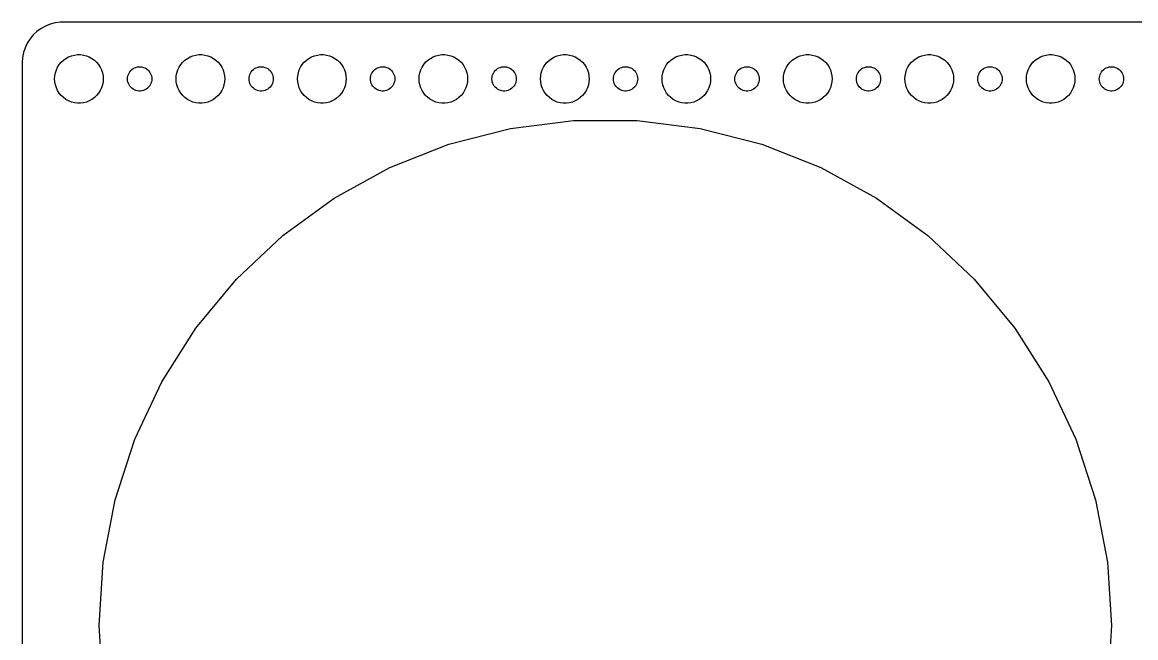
# Model space of a CAD drawing. Header units: metres. Extents: x -202 to 202, y -74 to 74.
# Drawn here: x -202 to -64.5, y -1.5 to 74.5 of the extents above; entities that cross this region are included whole.
import ezdxf

# ---------------------------------------------------------------- set-up
doc = ezdxf.new("R2010")
doc.units = ezdxf.units.M

msp = doc.modelspace()

# ---------------------------------------------------------------- linework, layer by layer
for p, q in [((-198.545, 74.2553), (-199.129, 74.0241)), ((-197.937, 74.4114), (-198.545, 74.2553)), ((-197.314, 74.4901), (-197.937, 74.4114)), ((197.314, 74.4901), (-197.314, 74.4901)), ((-200.645, 72.9227), (-201.045, 72.4389)), ((-200.187, 73.3526), (-200.645, 72.9227)), ((-199.679, 73.7216), (-200.187, 73.3526)), ((-199.129, 74.0241), (-199.679, 73.7216)), ((-201.382, 71.9088), (-201.649, 71.3406)), ((-201.045, 72.4389), (-201.382, 71.9088)), ((-201.961, 70.1267), (-202, 69.5)), ((-201.843, 70.7434), (-201.961, 70.1267)), ((-201.649, 71.3406), (-201.843, 70.7434)), ((-196.607, 70.033), (-196.277, 70.2145)), ((-196.277, 70.2145), (-195.927, 70.3532)), ((-195.927, 70.3532), (-195.562, 70.4469)), ((-195.562, 70.4469), (-195.188, 70.4941)), ((-195.188, 70.4941), (-194.812, 70.4941)), ((-194.812, 70.4941), (-194.438, 70.4469)), ((-194.438, 70.4469), (-194.073, 70.3532)), ((-194.073, 70.3532), (-193.723, 70.2145)), ((-193.723, 70.2145), (-193.393, 70.033)), ((-181.607, 70.033), (-181.277, 70.2145)), ((-181.277, 70.2145), (-180.927, 70.3532)), ((-180.927, 70.3532), (-180.562, 70.4469)), ((-180.562, 70.4469), (-180.188, 70.4941)), ((-180.188, 70.4941), (-179.812, 70.4941)), ((-179.812, 70.4941), (-179.438, 70.4469)), ((-179.438, 70.4469), (-179.073, 70.3532)), ((-179.073, 70.3532), (-178.723, 70.2145)), ((-178.723, 70.2145), (-178.393, 70.033)), ((-166.607, 70.033), (-166.277, 70.2145)), ((-166.277, 70.2145), (-165.927, 70.3532)), ((-165.927, 70.3532), (-165.562, 70.4469)), ((-165.562, 70.4469), (-165.188, 70.4941)), ((-165.188, 70.4941), (-164.812, 70.4941)), ((-164.812, 70.4941), (-164.438, 70.4469)), ((-164.438, 70.4469), (-164.073, 70.3532)), ((-164.073, 70.3532), (-163.723, 70.2145)), ((-163.723, 70.2145), (-163.393, 70.033)), ((-151.607, 70.033), (-151.277, 70.2145)), ((-151.277, 70.2145), (-150.927, 70.3532)), ((-150.927, 70.3532), (-150.562, 70.4469)), ((-150.562, 70.4469), (-150.188, 70.4941)), ((-150.188, 70.4941), (-149.812, 70.4941)), ((-149.812, 70.4941), (-149.438, 70.4469)), ((-149.438, 70.4469), (-149.073, 70.3532)), ((-149.073, 70.3532), (-148.723, 70.2145)), ((-148.723, 70.2145), (-148.393, 70.033)), ((-136.607, 70.033), (-136.277, 70.2145)), ((-136.277, 70.2145), (-135.927, 70.3532)), ((-135.927, 70.3532), (-135.562, 70.4469)), ((-135.562, 70.4469), (-135.188, 70.4941)), ((-135.188, 70.4941), (-134.812, 70.4941)), ((-134.812, 70.4941), (-134.438, 70.4469)), ((-134.438, 70.4469), (-134.073, 70.3532)), ((-134.073, 70.3532), (-133.723, 70.2145)), ((-133.723, 70.2145), (-133.393, 70.033)), ((-121.607, 70.033), (-121.277, 70.2145)), ((-121.277, 70.2145), (-120.927, 70.3532)), ((-120.927, 70.3532), (-120.562, 70.4469)), ((-120.562, 70.4469), (-120.188, 70.4941)), ((-120.188, 70.4941), (-119.812, 70.4941)), ((-119.812, 70.4941), (-119.438, 70.4469)), ((-119.438, 70.4469), (-119.073, 70.3532)), ((-119.073, 70.3532), (-118.723, 70.2145)), ((-118.723, 70.2145), (-118.393, 70.033)), ((-106.607, 70.033), (-106.277, 70.2145)), ((-106.277, 70.2145), (-105.927, 70.3532)), ((-105.927, 70.3532), (-105.562, 70.4469)), ((-105.562, 70.4469), (-105.188, 70.4941)), ((-105.188, 70.4941), (-104.812, 70.4941)), ((-104.812, 70.4941), (-104.438, 70.4469)), ((-104.438, 70.4469), (-104.073, 70.3532)), ((-104.073, 70.3532), (-103.723, 70.2145)), ((-103.723, 70.2145), (-103.393, 70.033)), ((-91.6075, 70.033), (-91.2773, 70.2145)), ((-91.2773, 70.2145), (-90.927, 70.3532)), ((-90.927, 70.3532), (-90.5621, 70.4469)), ((-90.5621, 70.4469), (-90.1884, 70.4941)), ((-90.1884, 70.4941), (-89.8116, 70.4941)), ((-89.8116, 70.4941), (-89.4379, 70.4469)), ((-89.4379, 70.4469), (-89.073, 70.3532)), ((-89.073, 70.3532), (-88.7227, 70.2145)), ((-88.7227, 70.2145), (-88.3925, 70.033)), ((-76.6075, 70.033), (-76.2773, 70.2145)), ((-76.2773, 70.2145), (-75.927, 70.3532)), ((-75.927, 70.3532), (-75.5621, 70.4469)), ((-75.5621, 70.4469), (-75.1884, 70.4941)), ((-75.1884, 70.4941), (-74.8116, 70.4941)), ((-74.8116, 70.4941), (-74.4379, 70.4469)), ((-74.4379, 70.4469), (-74.073, 70.3532)), ((-74.073, 70.3532), (-73.7227, 70.2145)), ((-73.7227, 70.2145), (-73.3925, 70.033)), ((-202, 69.5), (-202, -69.5)), ((-197.789, 68.6044), (-197.629, 68.9453)), ((-197.629, 68.9453), (-197.427, 69.2634)), ((-197.427, 69.2634), (-197.187, 69.5536)), ((-197.187, 69.5536), (-196.912, 69.8115)), ((-196.912, 69.8115), (-196.607, 70.033)), ((-193.393, 70.033), (-193.088, 69.8115)), ((-193.088, 69.8115), (-192.813, 69.5536)), ((-192.813, 69.5536), (-192.573, 69.2634)), ((-192.573, 69.2634), (-192.371, 68.9453)), ((-192.371, 68.9453), (-192.211, 68.6044)), ((-188.456, 68.6558), (-188.304, 68.7665)), ((-188.304, 68.7665), (-188.139, 68.8572)), ((-188.139, 68.8572), (-187.964, 68.9266)), ((-187.964, 68.9266), (-187.781, 68.9734)), ((-187.781, 68.9734), (-187.594, 68.997)), ((-187.594, 68.997), (-187.406, 68.997)), ((-187.406, 68.997), (-187.219, 68.9734)), ((-187.219, 68.9734), (-187.036, 68.9266)), ((-187.036, 68.9266), (-186.861, 68.8572)), ((-186.861, 68.8572), (-186.696, 68.7665)), ((-186.696, 68.7665), (-186.544, 68.6558)), ((-182.789, 68.6044), (-182.629, 68.9453)), ((-182.629, 68.9453), (-182.427, 69.2634)), ((-182.427, 69.2634), (-182.187, 69.5536)), ((-182.187, 69.5536), (-181.912, 69.8115)), ((-181.912, 69.8115), (-181.607, 70.033)), ((-178.393, 70.033), (-178.088, 69.8115)), ((-178.088, 69.8115), (-177.813, 69.5536)), ((-177.813, 69.5536), (-177.573, 69.2634)), ((-177.573, 69.2634), (-177.371, 68.9453)), ((-177.371, 68.9453), (-177.211, 68.6044)), ((-173.456, 68.6558), (-173.304, 68.7665)), ((-173.304, 68.7665), (-173.139, 68.8572)), ((-173.139, 68.8572), (-172.964, 68.9266)), ((-172.964, 68.9266), (-172.781, 68.9734)), ((-172.781, 68.9734), (-172.594, 68.997)), ((-172.594, 68.997), (-172.406, 68.997)), ((-172.406, 68.997), (-172.219, 68.9734)), ((-172.219, 68.9734), (-172.036, 68.9266)), ((-172.036, 68.9266), (-171.861, 68.8572)), ((-171.861, 68.8572), (-171.696, 68.7665)), ((-171.696, 68.7665), (-171.544, 68.6558)), ((-167.789, 68.6044), (-167.629, 68.9453)), ((-167.629, 68.9453), (-167.427, 69.2634)), ((-167.427, 69.2634), (-167.187, 69.5536)), ((-167.187, 69.5536), (-166.912, 69.8115)), ((-166.912, 69.8115), (-166.607, 70.033)), ((-163.393, 70.033), (-163.088, 69.8115)), ((-163.088, 69.8115), (-162.813, 69.5536)), ((-162.813, 69.5536), (-162.573, 69.2634)), ((-162.573, 69.2634), (-162.371, 68.9453)), ((-162.371, 68.9453), (-162.211, 68.6044)), ((-158.456, 68.6558), (-158.304, 68.7665)), ((-158.304, 68.7665), (-158.139, 68.8572)), ((-158.139, 68.8572), (-157.964, 68.9266)), ((-157.964, 68.9266), (-157.781, 68.9734)), ((-157.781, 68.9734), (-157.594, 68.997)), ((-157.594, 68.997), (-157.406, 68.997)), ((-157.406, 68.997), (-157.219, 68.9734)), ((-157.219, 68.9734), (-157.036, 68.9266)), ((-157.036, 68.9266), (-156.861, 68.8572)), ((-156.861, 68.8572), (-156.696, 68.7665)), ((-156.696, 68.7665), (-156.544, 68.6558)), ((-152.789, 68.6044), (-152.629, 68.9453)), ((-152.629, 68.9453), (-152.427, 69.2634)), ((-152.427, 69.2634), (-152.187, 69.5536)), ((-152.187, 69.5536), (-151.912, 69.8115)), ((-151.912, 69.8115), (-151.607, 70.033)), ((-148.393, 70.033), (-148.088, 69.8115)), ((-148.088, 69.8115), (-147.813, 69.5536)), ((-147.813, 69.5536), (-147.573, 69.2634)), ((-147.573, 69.2634), (-147.371, 68.9453)), ((-147.371, 68.9453), (-147.211, 68.6044)), ((-143.456, 68.6558), (-143.304, 68.7665)), ((-143.304, 68.7665), (-143.139, 68.8572)), ((-143.139, 68.8572), (-142.964, 68.9266)), ((-142.964, 68.9266), (-142.781, 68.9734)), ((-142.781, 68.9734), (-142.594, 68.997)), ((-142.594, 68.997), (-142.406, 68.997)), ((-142.406, 68.997), (-142.219, 68.9734)), ((-142.219, 68.9734), (-142.036, 68.9266)), ((-142.036, 68.9266), (-141.861, 68.8572)), ((-141.861, 68.8572), (-141.696, 68.7665)), ((-141.696, 68.7665), (-141.544, 68.6558)), ((-137.789, 68.6044), (-137.629, 68.9453)), ((-137.629, 68.9453), (-137.427, 69.2634)), ((-137.427, 69.2634), (-137.187, 69.5536)), ((-137.187, 69.5536), (-136.912, 69.8115)), ((-136.912, 69.8115), (-136.607, 70.033)), ((-133.393, 70.033), (-133.088, 69.8115)), ((-133.088, 69.8115), (-132.813, 69.5536)), ((-132.813, 69.5536), (-132.573, 69.2634)), ((-132.573, 69.2634), (-132.371, 68.9453)), ((-132.371, 68.9453), (-132.211, 68.6044)), ((-128.456, 68.6558), (-128.304, 68.7665)), ((-128.304, 68.7665), (-128.139, 68.8572)), ((-128.139, 68.8572), (-127.964, 68.9266)), ((-127.964, 68.9266), (-127.781, 68.9734)), ((-127.781, 68.9734), (-127.594, 68.997)), ((-127.594, 68.997), (-127.406, 68.997)), ((-127.406, 68.997), (-127.219, 68.9734)), ((-127.219, 68.9734), (-127.036, 68.9266)), ((-127.036, 68.9266), (-126.861, 68.8572)), ((-126.861, 68.8572), (-126.696, 68.7665)), ((-126.696, 68.7665), (-126.544, 68.6558)), ((-122.789, 68.6044), (-122.629, 68.9453)), ((-122.629, 68.9453), (-122.427, 69.2634)), ((-122.427, 69.2634), (-122.187, 69.5536)), ((-122.187, 69.5536), (-121.912, 69.8115)), ((-121.912, 69.8115), (-121.607, 70.033)), ((-118.393, 70.033), (-118.088, 69.8115)), ((-118.088, 69.8115), (-117.813, 69.5536)), ((-117.813, 69.5536), (-117.573, 69.2634)), ((-117.573, 69.2634), (-117.371, 68.9453)), ((-117.371, 68.9453), (-117.211, 68.6044)), ((-113.456, 68.6558), (-113.304, 68.7665)), ((-113.304, 68.7665), (-113.139, 68.8572)), ((-113.139, 68.8572), (-112.964, 68.9266)), ((-112.964, 68.9266), (-112.781, 68.9734)), ((-112.781, 68.9734), (-112.594, 68.997)), ((-112.594, 68.997), (-112.406, 68.997)), ((-112.406, 68.997), (-112.219, 68.9734)), ((-112.219, 68.9734), (-112.036, 68.9266)), ((-112.036, 68.9266), (-111.861, 68.8572)), ((-111.861, 68.8572), (-111.696, 68.7665)), ((-111.696, 68.7665), (-111.544, 68.6558)), ((-107.789, 68.6044), (-107.629, 68.9453)), ((-107.629, 68.9453), (-107.427, 69.2634)), ((-107.427, 69.2634), (-107.187, 69.5536)), ((-107.187, 69.5536), (-106.912, 69.8115)), ((-106.912, 69.8115), (-106.607, 70.033)), ((-103.393, 70.033), (-103.088, 69.8115)), ((-103.088, 69.8115), (-102.813, 69.5536)), ((-102.813, 69.5536), (-102.573, 69.2634)), ((-102.573, 69.2634), (-102.371, 68.9453)), ((-102.371, 68.9453), (-102.211, 68.6044)), ((-98.4561, 68.6558), (-98.3037, 68.7665)), ((-98.3037, 68.7665), (-98.1387, 68.8572)), ((-98.1387, 68.8572), (-97.9635, 68.9266)), ((-97.9635, 68.9266), (-97.7811, 68.9734)), ((-97.7811, 68.9734), (-97.5942, 68.997)), ((-97.5942, 68.997), (-97.4058, 68.997)), ((-97.4058, 68.997), (-97.2189, 68.9734)), ((-97.2189, 68.9734), (-97.0365, 68.9266)), ((-97.0365, 68.9266), (-96.8613, 68.8572)), ((-96.8613, 68.8572), (-96.6963, 68.7665)), ((-96.6963, 68.7665), (-96.5439, 68.6558)), ((-92.7893, 68.6044), (-92.6289, 68.9453)), ((-92.6289, 68.9453), (-92.427, 69.2634)), ((-92.427, 69.2634), (-92.1869, 69.5536)), ((-92.1869, 69.5536), (-91.9123, 69.8115)), ((-91.9123, 69.8115), (-91.6075, 70.033)), ((-88.3925, 70.033), (-88.0877, 69.8115)), ((-88.0877, 69.8115), (-87.8131, 69.5536)), ((-87.8131, 69.5536), (-87.573, 69.2634)), ((-87.573, 69.2634), (-87.3711, 68.9453)), ((-87.3711, 68.9453), (-87.2107, 68.6044)), ((-83.4561, 68.6558), (-83.3037, 68.7665)), ((-83.3037, 68.7665), (-83.1387, 68.8572)), ((-83.1387, 68.8572), (-82.9635, 68.9266)), ((-82.9635, 68.9266), (-82.7811, 68.9734)), ((-82.7811, 68.9734), (-82.5942, 68.997)), ((-82.5942, 68.997), (-82.4058, 68.997)), ((-82.4058, 68.997), (-82.2189, 68.9734)), ((-82.2189, 68.9734), (-82.0365, 68.9266)), ((-82.0365, 68.9266), (-81.8613, 68.8572)), ((-81.8613, 68.8572), (-81.6963, 68.7665)), ((-81.6963, 68.7665), (-81.5439, 68.6558)), ((-77.7893, 68.6044), (-77.6289, 68.9453)), ((-77.6289, 68.9453), (-77.427, 69.2634)), ((-77.427, 69.2634), (-77.1869, 69.5536)), ((-77.1869, 69.5536), (-76.9123, 69.8115)), ((-76.9123, 69.8115), (-76.6075, 70.033)), ((-73.3925, 70.033), (-73.0877, 69.8115)), ((-73.0877, 69.8115), (-72.8131, 69.5536)), ((-72.8131, 69.5536), (-72.573, 69.2634)), ((-72.573, 69.2634), (-72.3711, 68.9453)), ((-72.3711, 68.9453), (-72.2107, 68.6044)), ((-68.4561, 68.6558), (-68.3037, 68.7665)), ((-68.3037, 68.7665), (-68.1387, 68.8572)), ((-68.1387, 68.8572), (-67.9635, 68.9266)), ((-67.9635, 68.9266), (-67.7811, 68.9734)), ((-67.7811, 68.9734), (-67.5942, 68.997)), ((-67.5942, 68.997), (-67.4058, 68.997)), ((-67.4058, 68.997), (-67.2189, 68.9734)), ((-67.2189, 68.9734), (-67.0365, 68.9266)), ((-67.0365, 68.9266), (-66.8613, 68.8572)), ((-66.8613, 68.8572), (-66.6963, 68.7665)), ((-66.6963, 68.7665), (-66.5439, 68.6558)), ((-198, 67.5), (-197.976, 67.876)), ((-197.976, 67.124), (-198, 67.5)), ((-197.976, 67.876), (-197.906, 68.2461)), ((-197.906, 68.2461), (-197.789, 68.6044)), ((-192.211, 68.6044), (-192.094, 68.2461)), ((-192.094, 68.2461), (-192.024, 67.876)), ((-192.024, 67.876), (-192, 67.5)), ((-192, 67.5), (-192.024, 67.124)), ((-189, 67.5), (-188.988, 67.688)), ((-188.988, 67.312), (-189, 67.5)), ((-188.988, 67.688), (-188.953, 67.873)), ((-188.953, 67.873), (-188.895, 68.0522)), ((-188.895, 68.0522), (-188.814, 68.2226)), ((-188.814, 68.2226), (-188.714, 68.3817)), ((-188.714, 68.3817), (-188.593, 68.5268)), ((-188.593, 68.5268), (-188.456, 68.6558)), ((-186.544, 68.6558), (-186.407, 68.5268)), ((-186.407, 68.5268), (-186.286, 68.3817)), ((-186.286, 68.3817), (-186.186, 68.2226)), ((-186.186, 68.2226), (-186.105, 68.0522)), ((-186.105, 68.0522), (-186.047, 67.873)), ((-186.047, 67.873), (-186.012, 67.688)), ((-186.012, 67.688), (-186, 67.5)), ((-186, 67.5), (-186.012, 67.312)), ((-183, 67.5), (-182.976, 67.876)), ((-182.976, 67.124), (-183, 67.5)), ((-182.976, 67.876), (-182.906, 68.2461)), ((-182.906, 68.2461), (-182.789, 68.6044)), ((-177.211, 68.6044), (-177.094, 68.2461)), ((-177.094, 68.2461), (-177.024, 67.876)), ((-177.024, 67.876), (-177, 67.5)), ((-177, 67.5), (-177.024, 67.124)), ((-174, 67.5), (-173.988, 67.688)), ((-173.988, 67.312), (-174, 67.5)), ((-173.988, 67.688), (-173.953, 67.873)), ((-173.953, 67.873), (-173.895, 68.0522)), ((-173.895, 68.0522), (-173.814, 68.2226)), ((-173.814, 68.2226), (-173.714, 68.3817)), ((-173.714, 68.3817), (-173.593, 68.5268)), ((-173.593, 68.5268), (-173.456, 68.6558)), ((-171.544, 68.6558), (-171.407, 68.5268)), ((-171.407, 68.5268), (-171.286, 68.3817)), ((-171.286, 68.3817), (-171.186, 68.2226)), ((-171.186, 68.2226), (-171.105, 68.0522)), ((-171.105, 68.0522), (-171.047, 67.873)), ((-171.047, 67.873), (-171.012, 67.688)), ((-171.012, 67.688), (-171, 67.5)), ((-171, 67.5), (-171.012, 67.312)), ((-168, 67.5), (-167.976, 67.876)), ((-167.976, 67.124), (-168, 67.5)), ((-167.976, 67.876), (-167.906, 68.2461)), ((-167.906, 68.2461), (-167.789, 68.6044)), ((-162.211, 68.6044), (-162.094, 68.2461)), ((-162.094, 68.2461), (-162.024, 67.876)), ((-162.024, 67.876), (-162, 67.5)), ((-162, 67.5), (-162.024, 67.124)), ((-159, 67.5), (-158.988, 67.688)), ((-158.988, 67.312), (-159, 67.5)), ((-158.988, 67.688), (-158.953, 67.873)), ((-158.953, 67.873), (-158.895, 68.0522)), ((-158.895, 68.0522), (-158.814, 68.2226)), ((-158.814, 68.2226), (-158.714, 68.3817)), ((-158.714, 68.3817), (-158.593, 68.5268)), ((-158.593, 68.5268), (-158.456, 68.6558)), ((-156.544, 68.6558), (-156.407, 68.5268)), ((-156.407, 68.5268), (-156.286, 68.3817)), ((-156.286, 68.3817), (-156.186, 68.2226)), ((-156.186, 68.2226), (-156.105, 68.0522)), ((-156.105, 68.0522), (-156.047, 67.873)), ((-156.047, 67.873), (-156.012, 67.688)), ((-156.012, 67.688), (-156, 67.5)), ((-156, 67.5), (-156.012, 67.312)), ((-153, 67.5), (-152.976, 67.876)), ((-152.976, 67.124), (-153, 67.5)), ((-152.976, 67.876), (-152.906, 68.2461)), ((-152.906, 68.2461), (-152.789, 68.6044)), ((-147.211, 68.6044), (-147.094, 68.2461)), ((-147.094, 68.2461), (-147.024, 67.876)), ((-147.024, 67.876), (-147, 67.5)), ((-147, 67.5), (-147.024, 67.124)), ((-144, 67.5), (-143.988, 67.688)), ((-143.988, 67.312), (-144, 67.5)), ((-143.988, 67.688), (-143.953, 67.873)), ((-143.953, 67.873), (-143.895, 68.0522)), ((-143.895, 68.0522), (-143.814, 68.2226)), ((-143.814, 68.2226), (-143.714, 68.3817)), ((-143.714, 68.3817), (-143.593, 68.5268)), ((-143.593, 68.5268), (-143.456, 68.6558)), ((-141.544, 68.6558), (-141.407, 68.5268)), ((-141.407, 68.5268), (-141.286, 68.3817)), ((-141.286, 68.3817), (-141.186, 68.2226)), ((-141.186, 68.2226), (-141.105, 68.0522)), ((-141.105, 68.0522), (-141.047, 67.873)), ((-141.047, 67.873), (-141.012, 67.688)), ((-141.012, 67.688), (-141, 67.5)), ((-141, 67.5), (-141.012, 67.312)), ((-138, 67.5), (-137.976, 67.876)), ((-137.976, 67.124), (-138, 67.5)), ((-137.976, 67.876), (-137.906, 68.2461)), ((-137.906, 68.2461), (-137.789, 68.6044)), ((-132.211, 68.6044), (-132.094, 68.2461)), ((-132.094, 68.2461), (-132.024, 67.876)), ((-132.024, 67.876), (-132, 67.5)), ((-132, 67.5), (-132.024, 67.124)), ((-129, 67.5), (-128.988, 67.688)), ((-128.988, 67.312), (-129, 67.5)), ((-128.988, 67.688), (-128.953, 67.873)), ((-128.953, 67.873), (-128.895, 68.0522)), ((-128.895, 68.0522), (-128.814, 68.2226)), ((-128.814, 68.2226), (-128.714, 68.3817)), ((-128.714, 68.3817), (-128.593, 68.5268)), ((-128.593, 68.5268), (-128.456, 68.6558)), ((-126.544, 68.6558), (-126.407, 68.5268)), ((-126.407, 68.5268), (-126.286, 68.3817)), ((-126.286, 68.3817), (-126.186, 68.2226)), ((-126.186, 68.2226), (-126.105, 68.0522)), ((-126.105, 68.0522), (-126.047, 67.873)), ((-126.047, 67.873), (-126.012, 67.688)), ((-126.012, 67.688), (-126, 67.5)), ((-126, 67.5), (-126.012, 67.312)), ((-123, 67.5), (-122.976, 67.876)), ((-122.976, 67.124), (-123, 67.5)), ((-122.976, 67.876), (-122.906, 68.2461)), ((-122.906, 68.2461), (-122.789, 68.6044)), ((-117.211, 68.6044), (-117.094, 68.2461)), ((-117.094, 68.2461), (-117.024, 67.876)), ((-117.024, 67.876), (-117, 67.5)), ((-117, 67.5), (-117.024, 67.124)), ((-114, 67.5), (-113.988, 67.688)), ((-113.988, 67.312), (-114, 67.5)), ((-113.988, 67.688), (-113.953, 67.873)), ((-113.953, 67.873), (-113.895, 68.0522)), ((-113.895, 68.0522), (-113.814, 68.2226)), ((-113.814, 68.2226), (-113.714, 68.3817)), ((-113.714, 68.3817), (-113.593, 68.5268)), ((-113.593, 68.5268), (-113.456, 68.6558)), ((-111.544, 68.6558), (-111.407, 68.5268)), ((-111.407, 68.5268), (-111.286, 68.3817)), ((-111.286, 68.3817), (-111.186, 68.2226)), ((-111.186, 68.2226), (-111.105, 68.0522)), ((-111.105, 68.0522), (-111.047, 67.873)), ((-111.047, 67.873), (-111.012, 67.688)), ((-111.012, 67.688), (-111, 67.5)), ((-111, 67.5), (-111.012, 67.312)), ((-108, 67.5), (-107.976, 67.876)), ((-107.976, 67.124), (-108, 67.5)), ((-107.976, 67.876), (-107.906, 68.2461)), ((-107.906, 68.2461), (-107.789, 68.6044)), ((-102.211, 68.6044), (-102.094, 68.2461)), ((-102.094, 68.2461), (-102.024, 67.876)), ((-102.024, 67.876), (-102, 67.5)), ((-102, 67.5), (-102.024, 67.124)), ((-99, 67.5), (-98.9882, 67.688)), ((-98.9882, 67.312), (-99, 67.5)), ((-98.9882, 67.688), (-98.9529, 67.873)), ((-98.9529, 67.873), (-98.8947, 68.0522)), ((-98.8947, 68.0522), (-98.8145, 68.2226)), ((-98.8145, 68.2226), (-98.7135, 68.3817)), ((-98.7135, 68.3817), (-98.5934, 68.5268)), ((-98.5934, 68.5268), (-98.4561, 68.6558)), ((-96.5439, 68.6558), (-96.4065, 68.5268)), ((-96.4065, 68.5268), (-96.2865, 68.3817)), ((-96.2865, 68.3817), (-96.1855, 68.2226)), ((-96.1855, 68.2226), (-96.1053, 68.0522)), ((-96.1053, 68.0522), (-96.0471, 67.873)), ((-96.0471, 67.873), (-96.0118, 67.688)), ((-96.0118, 67.688), (-96, 67.5)), ((-96, 67.5), (-96.0118, 67.312)), ((-93, 67.5), (-92.9763, 67.876)), ((-92.9763, 67.124), (-93, 67.5)), ((-92.9763, 67.876), (-92.9057, 68.2461)), ((-92.9057, 68.2461), (-92.7893, 68.6044)), ((-87.2107, 68.6044), (-87.0943, 68.2461)), ((-87.0943, 68.2461), (-87.0237, 67.876)), ((-87.0237, 67.876), (-87, 67.5)), ((-87, 67.5), (-87.0237, 67.124)), ((-84, 67.5), (-83.9882, 67.688)), ((-83.9882, 67.312), (-84, 67.5)), ((-83.9882, 67.688), (-83.9529, 67.873)), ((-83.9529, 67.873), (-83.8947, 68.0522)), ((-83.8947, 68.0522), (-83.8145, 68.2226)), ((-83.8145, 68.2226), (-83.7135, 68.3817)), ((-83.7135, 68.3817), (-83.5934, 68.5268)), ((-83.5934, 68.5268), (-83.4561, 68.6558)), ((-81.5439, 68.6558), (-81.4065, 68.5268)), ((-81.4065, 68.5268), (-81.2865, 68.3817)), ((-81.2865, 68.3817), (-81.1855, 68.2226)), ((-81.1855, 68.2226), (-81.1053, 68.0522)), ((-81.1053, 68.0522), (-81.0471, 67.873)), ((-81.0471, 67.873), (-81.0118, 67.688)), ((-81.0118, 67.688), (-81, 67.5)), ((-81, 67.5), (-81.0118, 67.312)), ((-78, 67.5), (-77.9763, 67.876)), ((-77.9763, 67.124), (-78, 67.5)), ((-77.9763, 67.876), (-77.9057, 68.2461)), ((-77.9057, 68.2461), (-77.7893, 68.6044)), ((-72.2107, 68.6044), (-72.0943, 68.2461)), ((-72.0943, 68.2461), (-72.0237, 67.876)), ((-72.0237, 67.876), (-72, 67.5)), ((-72, 67.5), (-72.0237, 67.124)), ((-69, 67.5), (-68.9882, 67.688)), ((-68.9882, 67.312), (-69, 67.5)), ((-68.9882, 67.688), (-68.9529, 67.873)), ((-68.9529, 67.873), (-68.8947, 68.0522)), ((-68.8947, 68.0522), (-68.8145, 68.2226)), ((-68.8145, 68.2226), (-68.7135, 68.3817)), ((-68.7135, 68.3817), (-68.5934, 68.5268)), ((-68.5934, 68.5268), (-68.4561, 68.6558)), ((-66.5439, 68.6558), (-66.4065, 68.5268)), ((-66.4065, 68.5268), (-66.2865, 68.3817)), ((-66.2865, 68.3817), (-66.1855, 68.2226)), ((-66.1855, 68.2226), (-66.1053, 68.0522)), ((-66.1053, 68.0522), (-66.0471, 67.873)), ((-66.0471, 67.873), (-66.0118, 67.688)), ((-66.0118, 67.688), (-66, 67.5)), ((-66, 67.5), (-66.0118, 67.312)), ((-197.906, 66.7539), (-197.976, 67.124)), ((-197.789, 66.3956), (-197.906, 66.7539)), ((-197.629, 66.0547), (-197.789, 66.3956)), ((-197.427, 65.7366), (-197.629, 66.0547)), ((-192.371, 66.0547), (-192.573, 65.7366)), ((-192.211, 66.3956), (-192.371, 66.0547)), ((-192.094, 66.7539), (-192.211, 66.3956)), ((-192.024, 67.124), (-192.094, 66.7539)), ((-188.953, 67.127), (-188.988, 67.312)), ((-188.895, 66.9478), (-188.953, 67.127)), ((-188.814, 66.7774), (-188.895, 66.9478)), ((-188.714, 66.6183), (-188.814, 66.7774)), ((-188.593, 66.4732), (-188.714, 66.6183)), ((-188.456, 66.3442), (-188.593, 66.4732)), ((-188.304, 66.2335), (-188.456, 66.3442)), ((-188.139, 66.1428), (-188.304, 66.2335)), ((-187.964, 66.0734), (-188.139, 66.1428)), ((-187.781, 66.0266), (-187.964, 66.0734)), ((-187.594, 66.003), (-187.781, 66.0266)), ((-187.406, 66.003), (-187.594, 66.003)), ((-187.219, 66.0266), (-187.406, 66.003)), ((-187.036, 66.0734), (-187.219, 66.0266)), ((-186.861, 66.1428), (-187.036, 66.0734)), ((-186.696, 66.2335), (-186.861, 66.1428)), ((-186.544, 66.3442), (-186.696, 66.2335)), ((-186.407, 66.4732), (-186.544, 66.3442)), ((-186.286, 66.6183), (-186.407, 66.4732)), ((-186.186, 66.7774), (-186.286, 66.6183)), ((-186.105, 66.9478), (-186.186, 66.7774)), ((-186.047, 67.127), (-186.105, 66.9478)), ((-186.012, 67.312), (-186.047, 67.127)), ((-182.906, 66.7539), (-182.976, 67.124)), ((-182.789, 66.3956), (-182.906, 66.7539)), ((-182.629, 66.0547), (-182.789, 66.3956)), ((-182.427, 65.7366), (-182.629, 66.0547)), ((-177.371, 66.0547), (-177.573, 65.7366)), ((-177.211, 66.3956), (-177.371, 66.0547)), ((-177.094, 66.7539), (-177.211, 66.3956)), ((-177.024, 67.124), (-177.094, 66.7539)), ((-173.953, 67.127), (-173.988, 67.312)), ((-173.895, 66.9478), (-173.953, 67.127)), ((-173.814, 66.7774), (-173.895, 66.9478)), ((-173.714, 66.6183), (-173.814, 66.7774)), ((-173.593, 66.4732), (-173.714, 66.6183)), ((-173.456, 66.3442), (-173.593, 66.4732)), ((-173.304, 66.2335), (-173.456, 66.3442)), ((-173.139, 66.1428), (-173.304, 66.2335)), ((-172.964, 66.0734), (-173.139, 66.1428)), ((-172.781, 66.0266), (-172.964, 66.0734)), ((-172.594, 66.003), (-172.781, 66.0266)), ((-172.406, 66.003), (-172.594, 66.003)), ((-172.219, 66.0266), (-172.406, 66.003)), ((-172.036, 66.0734), (-172.219, 66.0266)), ((-171.861, 66.1428), (-172.036, 66.0734)), ((-171.696, 66.2335), (-171.861, 66.1428)), ((-171.544, 66.3442), (-171.696, 66.2335)), ((-171.407, 66.4732), (-171.544, 66.3442)), ((-171.286, 66.6183), (-171.407, 66.4732)), ((-171.186, 66.7774), (-171.286, 66.6183)), ((-171.105, 66.9478), (-171.186, 66.7774)), ((-171.047, 67.127), (-171.105, 66.9478)), ((-171.012, 67.312), (-171.047, 67.127)), ((-167.906, 66.7539), (-167.976, 67.124)), ((-167.789, 66.3956), (-167.906, 66.7539)), ((-167.629, 66.0547), (-167.789, 66.3956)), ((-167.427, 65.7366), (-167.629, 66.0547)), ((-162.371, 66.0547), (-162.573, 65.7366)), ((-162.211, 66.3956), (-162.371, 66.0547)), ((-162.094, 66.7539), (-162.211, 66.3956)), ((-162.024, 67.124), (-162.094, 66.7539)), ((-158.953, 67.127), (-158.988, 67.312)), ((-158.895, 66.9478), (-158.953, 67.127)), ((-158.814, 66.7774), (-158.895, 66.9478)), ((-158.714, 66.6183), (-158.814, 66.7774)), ((-158.593, 66.4732), (-158.714, 66.6183)), ((-158.456, 66.3442), (-158.593, 66.4732)), ((-158.304, 66.2335), (-158.456, 66.3442)), ((-158.139, 66.1428), (-158.304, 66.2335)), ((-157.964, 66.0734), (-158.139, 66.1428)), ((-157.781, 66.0266), (-157.964, 66.0734)), ((-157.594, 66.003), (-157.781, 66.0266)), ((-157.406, 66.003), (-157.594, 66.003)), ((-157.219, 66.0266), (-157.406, 66.003)), ((-157.036, 66.0734), (-157.219, 66.0266)), ((-156.861, 66.1428), (-157.036, 66.0734)), ((-156.696, 66.2335), (-156.861, 66.1428)), ((-156.544, 66.3442), (-156.696, 66.2335)), ((-156.407, 66.4732), (-156.544, 66.3442)), ((-156.286, 66.6183), (-156.407, 66.4732)), ((-156.186, 66.7774), (-156.286, 66.6183)), ((-156.105, 66.9478), (-156.186, 66.7774)), ((-156.047, 67.127), (-156.105, 66.9478)), ((-156.012, 67.312), (-156.047, 67.127)), ((-152.906, 66.7539), (-152.976, 67.124)), ((-152.789, 66.3956), (-152.906, 66.7539)), ((-152.629, 66.0547), (-152.789, 66.3956)), ((-152.427, 65.7366), (-152.629, 66.0547)), ((-147.371, 66.0547), (-147.573, 65.7366)), ((-147.211, 66.3956), (-147.371, 66.0547)), ((-147.094, 66.7539), (-147.211, 66.3956)), ((-147.024, 67.124), (-147.094, 66.7539)), ((-143.953, 67.127), (-143.988, 67.312)), ((-143.895, 66.9478), (-143.953, 67.127)), ((-143.814, 66.7774), (-143.895, 66.9478)), ((-143.714, 66.6183), (-143.814, 66.7774)), ((-143.593, 66.4732), (-143.714, 66.6183)), ((-143.456, 66.3442), (-143.593, 66.4732)), ((-143.304, 66.2335), (-143.456, 66.3442)), ((-143.139, 66.1428), (-143.304, 66.2335)), ((-142.964, 66.0734), (-143.139, 66.1428)), ((-142.781, 66.0266), (-142.964, 66.0734)), ((-142.594, 66.003), (-142.781, 66.0266)), ((-142.406, 66.003), (-142.594, 66.003)), ((-142.219, 66.0266), (-142.406, 66.003)), ((-142.036, 66.0734), (-142.219, 66.0266)), ((-141.861, 66.1428), (-142.036, 66.0734)), ((-141.696, 66.2335), (-141.861, 66.1428)), ((-141.544, 66.3442), (-141.696, 66.2335)), ((-141.407, 66.4732), (-141.544, 66.3442)), ((-141.286, 66.6183), (-141.407, 66.4732)), ((-141.186, 66.7774), (-141.286, 66.6183)), ((-141.105, 66.9478), (-141.186, 66.7774)), ((-141.047, 67.127), (-141.105, 66.9478)), ((-141.012, 67.312), (-141.047, 67.127)), ((-137.906, 66.7539), (-137.976, 67.124)), ((-137.789, 66.3956), (-137.906, 66.7539)), ((-137.629, 66.0547), (-137.789, 66.3956)), ((-137.427, 65.7366), (-137.629, 66.0547)), ((-132.371, 66.0547), (-132.573, 65.7366)), ((-132.211, 66.3956), (-132.371, 66.0547)), ((-132.094, 66.7539), (-132.211, 66.3956)), ((-132.024, 67.124), (-132.094, 66.7539)), ((-128.953, 67.127), (-128.988, 67.312)), ((-128.895, 66.9478), (-128.953, 67.127)), ((-128.814, 66.7774), (-128.895, 66.9478)), ((-128.714, 66.6183), (-128.814, 66.7774)), ((-128.593, 66.4732), (-128.714, 66.6183)), ((-128.456, 66.3442), (-128.593, 66.4732)), ((-128.304, 66.2335), (-128.456, 66.3442)), ((-128.139, 66.1428), (-128.304, 66.2335)), ((-127.964, 66.0734), (-128.139, 66.1428)), ((-127.781, 66.0266), (-127.964, 66.0734)), ((-127.594, 66.003), (-127.781, 66.0266)), ((-127.406, 66.003), (-127.594, 66.003)), ((-127.219, 66.0266), (-127.406, 66.003)), ((-127.036, 66.0734), (-127.219, 66.0266)), ((-126.861, 66.1428), (-127.036, 66.0734)), ((-126.696, 66.2335), (-126.861, 66.1428)), ((-126.544, 66.3442), (-126.696, 66.2335)), ((-126.407, 66.4732), (-126.544, 66.3442)), ((-126.286, 66.6183), (-126.407, 66.4732)), ((-126.186, 66.7774), (-126.286, 66.6183)), ((-126.105, 66.9478), (-126.186, 66.7774)), ((-126.047, 67.127), (-126.105, 66.9478)), ((-126.012, 67.312), (-126.047, 67.127)), ((-122.906, 66.7539), (-122.976, 67.124)), ((-122.789, 66.3956), (-122.906, 66.7539)), ((-122.629, 66.0547), (-122.789, 66.3956)), ((-122.427, 65.7366), (-122.629, 66.0547)), ((-117.371, 66.0547), (-117.573, 65.7366)), ((-117.211, 66.3956), (-117.371, 66.0547)), ((-117.094, 66.7539), (-117.211, 66.3956)), ((-117.024, 67.124), (-117.094, 66.7539)), ((-113.953, 67.127), (-113.988, 67.312)), ((-113.895, 66.9478), (-113.953, 67.127)), ((-113.814, 66.7774), (-113.895, 66.9478)), ((-113.714, 66.6183), (-113.814, 66.7774)), ((-113.593, 66.4732), (-113.714, 66.6183)), ((-113.456, 66.3442), (-113.593, 66.4732)), ((-113.304, 66.2335), (-113.456, 66.3442)), ((-113.139, 66.1428), (-113.304, 66.2335)), ((-112.964, 66.0734), (-113.139, 66.1428)), ((-112.781, 66.0266), (-112.964, 66.0734)), ((-112.594, 66.003), (-112.781, 66.0266)), ((-112.406, 66.003), (-112.594, 66.003)), ((-112.219, 66.0266), (-112.406, 66.003)), ((-112.036, 66.0734), (-112.219, 66.0266)), ((-111.861, 66.1428), (-112.036, 66.0734)), ((-111.696, 66.2335), (-111.861, 66.1428)), ((-111.544, 66.3442), (-111.696, 66.2335)), ((-111.407, 66.4732), (-111.544, 66.3442)), ((-111.286, 66.6183), (-111.407, 66.4732)), ((-111.186, 66.7774), (-111.286, 66.6183)), ((-111.105, 66.9478), (-111.186, 66.7774)), ((-111.047, 67.127), (-111.105, 66.9478)), ((-111.012, 67.312), (-111.047, 67.127)), ((-107.906, 66.7539), (-107.976, 67.124)), ((-107.789, 66.3956), (-107.906, 66.7539)), ((-107.629, 66.0547), (-107.789, 66.3956)), ((-107.427, 65.7366), (-107.629, 66.0547)), ((-102.371, 66.0547), (-102.573, 65.7366)), ((-102.211, 66.3956), (-102.371, 66.0547)), ((-102.094, 66.7539), (-102.211, 66.3956)), ((-102.024, 67.124), (-102.094, 66.7539)), ((-98.9529, 67.127), (-98.9882, 67.312)), ((-98.8947, 66.9478), (-98.9529, 67.127)), ((-98.8145, 66.7774), (-98.8947, 66.9478)), ((-98.7135, 66.6183), (-98.8145, 66.7774)), ((-98.5934, 66.4732), (-98.7135, 66.6183)), ((-98.4561, 66.3442), (-98.5934, 66.4732)), ((-98.3037, 66.2335), (-98.4561, 66.3442)), ((-98.1387, 66.1428), (-98.3037, 66.2335)), ((-97.9635, 66.0734), (-98.1387, 66.1428)), ((-97.7811, 66.0266), (-97.9635, 66.0734)), ((-97.5942, 66.003), (-97.7811, 66.0266)), ((-97.4058, 66.003), (-97.5942, 66.003)), ((-97.2189, 66.0266), (-97.4058, 66.003)), ((-97.0365, 66.0734), (-97.2189, 66.0266)), ((-96.8613, 66.1428), (-97.0365, 66.0734)), ((-96.6963, 66.2335), (-96.8613, 66.1428)), ((-96.5439, 66.3442), (-96.6963, 66.2335)), ((-96.4065, 66.4732), (-96.5439, 66.3442)), ((-96.2865, 66.6183), (-96.4065, 66.4732)), ((-96.1855, 66.7774), (-96.2865, 66.6183)), ((-96.1053, 66.9478), (-96.1855, 66.7774)), ((-96.0471, 67.127), (-96.1053, 66.9478)), ((-96.0118, 67.312), (-96.0471, 67.127)), ((-92.9057, 66.7539), (-92.9763, 67.124)), ((-92.7893, 66.3956), (-92.9057, 66.7539)), ((-92.6289, 66.0547), (-92.7893, 66.3956)), ((-92.427, 65.7366), (-92.6289, 66.0547)), ((-87.3711, 66.0547), (-87.573, 65.7366)), ((-87.2107, 66.3956), (-87.3711, 66.0547)), ((-87.0943, 66.7539), (-87.2107, 66.3956)), ((-87.0237, 67.124), (-87.0943, 66.7539)), ((-83.9529, 67.127), (-83.9882, 67.312)), ((-83.8947, 66.9478), (-83.9529, 67.127)), ((-83.8145, 66.7774), (-83.8947, 66.9478)), ((-83.7135, 66.6183), (-83.8145, 66.7774)), ((-83.5934, 66.4732), (-83.7135, 66.6183)), ((-83.4561, 66.3442), (-83.5934, 66.4732)), ((-83.3037, 66.2335), (-83.4561, 66.3442)), ((-83.1387, 66.1428), (-83.3037, 66.2335)), ((-82.9635, 66.0734), (-83.1387, 66.1428)), ((-82.7811, 66.0266), (-82.9635, 66.0734)), ((-82.5942, 66.003), (-82.7811, 66.0266)), ((-82.4058, 66.003), (-82.5942, 66.003)), ((-82.2189, 66.0266), (-82.4058, 66.003)), ((-82.0365, 66.0734), (-82.2189, 66.0266)), ((-81.8613, 66.1428), (-82.0365, 66.0734)), ((-81.6963, 66.2335), (-81.8613, 66.1428)), ((-81.5439, 66.3442), (-81.6963, 66.2335)), ((-81.4065, 66.4732), (-81.5439, 66.3442)), ((-81.2865, 66.6183), (-81.4065, 66.4732)), ((-81.1855, 66.7774), (-81.2865, 66.6183)), ((-81.1053, 66.9478), (-81.1855, 66.7774)), ((-81.0471, 67.127), (-81.1053, 66.9478)), ((-81.0118, 67.312), (-81.0471, 67.127)), ((-77.9057, 66.7539), (-77.9763, 67.124)), ((-77.7893, 66.3956), (-77.9057, 66.7539)), ((-77.6289, 66.0547), (-77.7893, 66.3956)), ((-77.427, 65.7366), (-77.6289, 66.0547)), ((-72.3711, 66.0547), (-72.573, 65.7366)), ((-72.2107, 66.3956), (-72.3711, 66.0547)), ((-72.0943, 66.7539), (-72.2107, 66.3956)), ((-72.0237, 67.124), (-72.0943, 66.7539)), ((-68.9529, 67.127), (-68.9882, 67.312)), ((-68.8947, 66.9478), (-68.9529, 67.127)), ((-68.8145, 66.7774), (-68.8947, 66.9478)), ((-68.7135, 66.6183), (-68.8145, 66.7774)), ((-68.5934, 66.4732), (-68.7135, 66.6183)), ((-68.4561, 66.3442), (-68.5934, 66.4732)), ((-68.3037, 66.2335), (-68.4561, 66.3442)), ((-68.1387, 66.1428), (-68.3037, 66.2335)), ((-67.9635, 66.0734), (-68.1387, 66.1428)), ((-67.7811, 66.0266), (-67.9635, 66.0734)), ((-67.5942, 66.003), (-67.7811, 66.0266)), ((-67.4058, 66.003), (-67.5942, 66.003)), ((-67.2189, 66.0266), (-67.4058, 66.003)), ((-67.0365, 66.0734), (-67.2189, 66.0266)), ((-66.8613, 66.1428), (-67.0365, 66.0734)), ((-66.6963, 66.2335), (-66.8613, 66.1428)), ((-66.5439, 66.3442), (-66.6963, 66.2335)), ((-66.4065, 66.4732), (-66.5439, 66.3442)), ((-66.2865, 66.6183), (-66.4065, 66.4732)), ((-66.1855, 66.7774), (-66.2865, 66.6183)), ((-66.1053, 66.9478), (-66.1855, 66.7774)), ((-66.0471, 67.127), (-66.1053, 66.9478)), ((-66.0118, 67.312), (-66.0471, 67.127)), ((-197.187, 65.4464), (-197.427, 65.7366)), ((-196.912, 65.1885), (-197.187, 65.4464)), ((-196.607, 64.967), (-196.912, 65.1885)), ((-196.277, 64.7855), (-196.607, 64.967)), ((-195.927, 64.6468), (-196.277, 64.7855)), ((-195.562, 64.5531), (-195.927, 64.6468)), ((-194.073, 64.6468), (-194.438, 64.5531)), ((-193.723, 64.7855), (-194.073, 64.6468)), ((-193.393, 64.967), (-193.723, 64.7855)), ((-193.088, 65.1885), (-193.393, 64.967)), ((-192.813, 65.4464), (-193.088, 65.1885)), ((-192.573, 65.7366), (-192.813, 65.4464)), ((-182.187, 65.4464), (-182.427, 65.7366)), ((-181.912, 65.1885), (-182.187, 65.4464)), ((-181.607, 64.967), (-181.912, 65.1885)), ((-181.277, 64.7855), (-181.607, 64.967)), ((-180.927, 64.6468), (-181.277, 64.7855)), ((-180.562, 64.5531), (-180.927, 64.6468)), ((-179.073, 64.6468), (-179.438, 64.5531)), ((-178.723, 64.7855), (-179.073, 64.6468)), ((-178.393, 64.967), (-178.723, 64.7855)), ((-178.088, 65.1885), (-178.393, 64.967)), ((-177.813, 65.4464), (-178.088, 65.1885)), ((-177.573, 65.7366), (-177.813, 65.4464)), ((-167.187, 65.4464), (-167.427, 65.7366)), ((-166.912, 65.1885), (-167.187, 65.4464)), ((-166.607, 64.967), (-166.912, 65.1885)), ((-166.277, 64.7855), (-166.607, 64.967)), ((-165.927, 64.6468), (-166.277, 64.7855)), ((-165.562, 64.5531), (-165.927, 64.6468)), ((-164.073, 64.6468), (-164.438, 64.5531)), ((-163.723, 64.7855), (-164.073, 64.6468)), ((-163.393, 64.967), (-163.723, 64.7855)), ((-163.088, 65.1885), (-163.393, 64.967)), ((-162.813, 65.4464), (-163.088, 65.1885)), ((-162.573, 65.7366), (-162.813, 65.4464)), ((-152.187, 65.4464), (-152.427, 65.7366)), ((-151.912, 65.1885), (-152.187, 65.4464)), ((-151.607, 64.967), (-151.912, 65.1885)), ((-151.277, 64.7855), (-151.607, 64.967)), ((-150.927, 64.6468), (-151.277, 64.7855)), ((-150.562, 64.5531), (-150.927, 64.6468)), ((-149.073, 64.6468), (-149.438, 64.5531)), ((-148.723, 64.7855), (-149.073, 64.6468)), ((-148.393, 64.967), (-148.723, 64.7855)), ((-148.088, 65.1885), (-148.393, 64.967)), ((-147.813, 65.4464), (-148.088, 65.1885)), ((-147.573, 65.7366), (-147.813, 65.4464)), ((-137.187, 65.4464), (-137.427, 65.7366)), ((-136.912, 65.1885), (-137.187, 65.4464)), ((-136.607, 64.967), (-136.912, 65.1885)), ((-136.277, 64.7855), (-136.607, 64.967)), ((-135.927, 64.6468), (-136.277, 64.7855)), ((-135.562, 64.5531), (-135.927, 64.6468)), ((-134.073, 64.6468), (-134.438, 64.5531)), ((-133.723, 64.7855), (-134.073, 64.6468)), ((-133.393, 64.967), (-133.723, 64.7855)), ((-133.088, 65.1885), (-133.393, 64.967)), ((-132.813, 65.4464), (-133.088, 65.1885)), ((-132.573, 65.7366), (-132.813, 65.4464)), ((-122.187, 65.4464), (-122.427, 65.7366)), ((-121.912, 65.1885), (-122.187, 65.4464)), ((-121.607, 64.967), (-121.912, 65.1885)), ((-121.277, 64.7855), (-121.607, 64.967)), ((-120.927, 64.6468), (-121.277, 64.7855)), ((-120.562, 64.5531), (-120.927, 64.6468)), ((-119.073, 64.6468), (-119.438, 64.5531)), ((-118.723, 64.7855), (-119.073, 64.6468)), ((-118.393, 64.967), (-118.723, 64.7855)), ((-118.088, 65.1885), (-118.393, 64.967)), ((-117.813, 65.4464), (-118.088, 65.1885)), ((-117.573, 65.7366), (-117.813, 65.4464)), ((-107.187, 65.4464), (-107.427, 65.7366)), ((-106.912, 65.1885), (-107.187, 65.4464)), ((-106.607, 64.967), (-106.912, 65.1885)), ((-106.277, 64.7855), (-106.607, 64.967)), ((-105.927, 64.6468), (-106.277, 64.7855)), ((-105.562, 64.5531), (-105.927, 64.6468)), ((-104.073, 64.6468), (-104.438, 64.5531)), ((-103.723, 64.7855), (-104.073, 64.6468)), ((-103.393, 64.967), (-103.723, 64.7855)), ((-103.088, 65.1885), (-103.393, 64.967)), ((-102.813, 65.4464), (-103.088, 65.1885)), ((-102.573, 65.7366), (-102.813, 65.4464)), ((-92.1869, 65.4464), (-92.427, 65.7366)), ((-91.9123, 65.1885), (-92.1869, 65.4464)), ((-91.6075, 64.967), (-91.9123, 65.1885)), ((-91.2773, 64.7855), (-91.6075, 64.967)), ((-90.927, 64.6468), (-91.2773, 64.7855)), ((-90.5621, 64.5531), (-90.927, 64.6468)), ((-89.073, 64.6468), (-89.4379, 64.5531)), ((-88.7227, 64.7855), (-89.073, 64.6468)), ((-88.3925, 64.967), (-88.7227, 64.7855)), ((-88.0877, 65.1885), (-88.3925, 64.967)), ((-87.8131, 65.4464), (-88.0877, 65.1885)), ((-87.573, 65.7366), (-87.8131, 65.4464)), ((-77.1869, 65.4464), (-77.427, 65.7366)), ((-76.9123, 65.1885), (-77.1869, 65.4464)), ((-76.6075, 64.967), (-76.9123, 65.1885)), ((-76.2773, 64.7855), (-76.6075, 64.967)), ((-75.927, 64.6468), (-76.2773, 64.7855)), ((-75.5621, 64.5531), (-75.927, 64.6468)), ((-74.073, 64.6468), (-74.4379, 64.5531)), ((-73.7227, 64.7855), (-74.073, 64.6468)), ((-73.3925, 64.967), (-73.7227, 64.7855)), ((-73.0877, 65.1885), (-73.3925, 64.967)), ((-72.8131, 65.4464), (-73.0877, 65.1885)), ((-72.573, 65.7366), (-72.8131, 65.4464)), ((-195.188, 64.5059), (-195.562, 64.5531)), ((-194.812, 64.5059), (-195.188, 64.5059)), ((-194.438, 64.5531), (-194.812, 64.5059)), ((-180.188, 64.5059), (-180.562, 64.5531)), ((-179.812, 64.5059), (-180.188, 64.5059)), ((-179.438, 64.5531), (-179.812, 64.5059)), ((-165.188, 64.5059), (-165.562, 64.5531)), ((-164.812, 64.5059), (-165.188, 64.5059)), ((-164.438, 64.5531), (-164.812, 64.5059)), ((-150.188, 64.5059), (-150.562, 64.5531)), ((-149.812, 64.5059), (-150.188, 64.5059)), ((-149.438, 64.5531), (-149.812, 64.5059)), ((-135.188, 64.5059), (-135.562, 64.5531)), ((-134.812, 64.5059), (-135.188, 64.5059)), ((-134.438, 64.5531), (-134.812, 64.5059)), ((-120.188, 64.5059), (-120.562, 64.5531)), ((-119.812, 64.5059), (-120.188, 64.5059)), ((-119.438, 64.5531), (-119.812, 64.5059)), ((-105.188, 64.5059), (-105.562, 64.5531)), ((-104.812, 64.5059), (-105.188, 64.5059)), ((-104.438, 64.5531), (-104.812, 64.5059)), ((-90.1884, 64.5059), (-90.5621, 64.5531)), ((-89.8116, 64.5059), (-90.1884, 64.5059)), ((-89.4379, 64.5531), (-89.8116, 64.5059)), ((-75.1884, 64.5059), (-75.5621, 64.5531)), ((-74.8116, 64.5059), (-75.1884, 64.5059)), ((-74.4379, 64.5531), (-74.8116, 64.5059)), ((-141.711, 61.3929), (-133.924, 62.3767)), ((-133.924, 62.3767), (-126.076, 62.3767)), ((-126.076, 62.3767), (-118.289, 61.3929)), ((-149.314, 59.441), (-141.711, 61.3929)), ((-118.289, 61.3929), (-110.686, 59.441)), ((-156.611, 56.5517), (-149.314, 59.441)), ((-110.686, 59.441), (-103.389, 56.5517)), ((-163.489, 52.7705), (-156.611, 56.5517)), ((-103.389, 56.5517), (-96.5108, 52.7705)), ((-169.839, 48.1571), (-163.489, 52.7705)), ((-96.5108, 52.7705), (-90.161, 48.1571)), ((-175.561, 42.7842), (-169.839, 48.1571)), ((-90.161, 48.1571), (-84.4395, 42.7842)), ((-180.564, 36.7366), (-175.561, 42.7842)), ((-84.4395, 42.7842), (-79.4364, 36.7366)), ((-184.769, 30.1096), (-180.564, 36.7366)), ((-79.4364, 36.7366), (-75.2308, 30.1096)), ((-188.111, 23.0078), (-184.769, 30.1096)), ((-75.2308, 30.1096), (-71.889, 23.0078)), ((-190.536, 15.5431), (-188.111, 23.0078)), ((-71.889, 23.0078), (-69.4635, 15.5431)), ((-192.007, 7.83331), (-190.536, 15.5431)), ((-69.4635, 15.5431), (-67.9928, 7.83331)), ((-192.5, 0), (-192.007, 7.83331)), ((-67.9928, 7.83331), (-67.5, 0)), ((-192.007, -7.83331), (-192.5, 0)), ((-67.5, 0), (-67.9928, -7.83331))]:
    msp.add_line(p, q)

doc.saveas('drawing.dxf')
